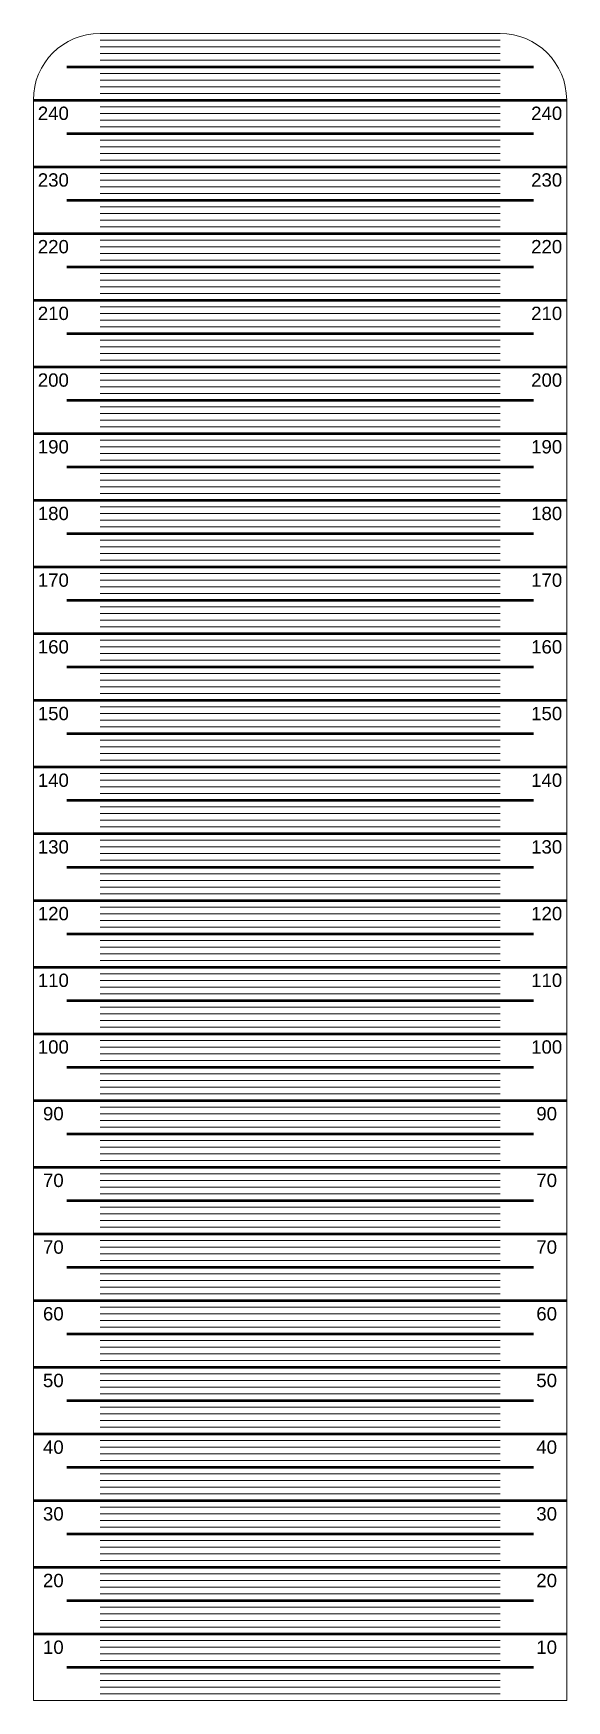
# Model space of a CAD drawing. Header units: millimetres. Extents: x -40 to 40, y 0 to 250.
import ezdxf

# ---------------------------------------------------------------- set-up
doc = ezdxf.new("R2010")
doc.units = ezdxf.units.MM
doc.header["$LTSCALE"] = 2
doc.layers.get('0').update_dxf_attribs({"lineweight": 18, "true_color": 0x000000})
doc.layers.add('thick lines', color=7, linetype='Continuous', lineweight=50, true_color=0x000000)
doc.styles.add('textstyle0', font='')
doc.styles.add('textstyle1', font='')
doc.styles.add('textstyle10', font='')
doc.styles.add('textstyle11', font='')
doc.styles.add('textstyle12', font='')
doc.styles.add('textstyle13', font='')
doc.styles.add('textstyle14', font='')
doc.styles.add('textstyle15', font='')
doc.styles.add('textstyle16', font='')
doc.styles.add('textstyle17', font='')
doc.styles.add('textstyle18', font='')
doc.styles.add('textstyle19', font='')
doc.styles.add('textstyle2', font='')
doc.styles.add('textstyle20', font='')
doc.styles.add('textstyle21', font='')
doc.styles.add('textstyle22', font='')
doc.styles.add('textstyle23', font='')
doc.styles.add('textstyle24', font='')
doc.styles.add('textstyle25', font='')
doc.styles.add('textstyle26', font='')
doc.styles.add('textstyle27', font='')
doc.styles.add('textstyle28', font='')
doc.styles.add('textstyle29', font='')
doc.styles.add('textstyle3', font='')
doc.styles.add('textstyle30', font='')
doc.styles.add('textstyle31', font='')
doc.styles.add('textstyle32', font='')
doc.styles.add('textstyle33', font='')
doc.styles.add('textstyle34', font='')
doc.styles.add('textstyle35', font='')
doc.styles.add('textstyle36', font='')
doc.styles.add('textstyle37', font='')
doc.styles.add('textstyle38', font='')
doc.styles.add('textstyle39', font='')
doc.styles.add('textstyle4', font='')
doc.styles.add('textstyle40', font='')
doc.styles.add('textstyle41', font='')
doc.styles.add('textstyle42', font='')
doc.styles.add('textstyle43', font='')
doc.styles.add('textstyle44', font='')
doc.styles.add('textstyle45', font='')
doc.styles.add('textstyle46', font='')
doc.styles.add('textstyle47', font='')
doc.styles.add('textstyle5', font='')
doc.styles.add('textstyle6', font='')
doc.styles.add('textstyle7', font='')
doc.styles.add('textstyle8', font='')
doc.styles.add('textstyle9', font='')
doc.styles.get('textstyle0').set_extended_font_data('Arial')
doc.styles.get('textstyle1').set_extended_font_data('Arial')
doc.styles.get('textstyle10').set_extended_font_data('Arial')
doc.styles.get('textstyle11').set_extended_font_data('Arial')
doc.styles.get('textstyle12').set_extended_font_data('Arial')
doc.styles.get('textstyle13').set_extended_font_data('Arial')
doc.styles.get('textstyle14').set_extended_font_data('Arial')
doc.styles.get('textstyle15').set_extended_font_data('Arial')
doc.styles.get('textstyle16').set_extended_font_data('Arial')
doc.styles.get('textstyle17').set_extended_font_data('Arial')
doc.styles.get('textstyle18').set_extended_font_data('Arial')
doc.styles.get('textstyle19').set_extended_font_data('Arial')
doc.styles.get('textstyle2').set_extended_font_data('Arial')
doc.styles.get('textstyle20').set_extended_font_data('Arial')
doc.styles.get('textstyle21').set_extended_font_data('Arial')
doc.styles.get('textstyle22').set_extended_font_data('Arial')
doc.styles.get('textstyle23').set_extended_font_data('Arial')
doc.styles.get('textstyle24').set_extended_font_data('Arial')
doc.styles.get('textstyle25').set_extended_font_data('Arial')
doc.styles.get('textstyle26').set_extended_font_data('Arial')
doc.styles.get('textstyle27').set_extended_font_data('Arial')
doc.styles.get('textstyle28').set_extended_font_data('Arial')
doc.styles.get('textstyle29').set_extended_font_data('Arial')
doc.styles.get('textstyle3').set_extended_font_data('Arial')
doc.styles.get('textstyle30').set_extended_font_data('Arial')
doc.styles.get('textstyle31').set_extended_font_data('Arial')
doc.styles.get('textstyle32').set_extended_font_data('Arial')
doc.styles.get('textstyle33').set_extended_font_data('Arial')
doc.styles.get('textstyle34').set_extended_font_data('Arial')
doc.styles.get('textstyle35').set_extended_font_data('Arial')
doc.styles.get('textstyle36').set_extended_font_data('Arial')
doc.styles.get('textstyle37').set_extended_font_data('Arial')
doc.styles.get('textstyle38').set_extended_font_data('Arial')
doc.styles.get('textstyle39').set_extended_font_data('Arial')
doc.styles.get('textstyle4').set_extended_font_data('Arial')
doc.styles.get('textstyle40').set_extended_font_data('Arial')
doc.styles.get('textstyle41').set_extended_font_data('Arial')
doc.styles.get('textstyle42').set_extended_font_data('Arial')
doc.styles.get('textstyle43').set_extended_font_data('Arial')
doc.styles.get('textstyle44').set_extended_font_data('Arial')
doc.styles.get('textstyle45').set_extended_font_data('Arial')
doc.styles.get('textstyle46').set_extended_font_data('Arial')
doc.styles.get('textstyle47').set_extended_font_data('Arial')
doc.styles.get('textstyle5').set_extended_font_data('Arial')
doc.styles.get('textstyle6').set_extended_font_data('Arial')
doc.styles.get('textstyle7').set_extended_font_data('Arial')
doc.styles.get('textstyle8').set_extended_font_data('Arial')
doc.styles.get('textstyle9').set_extended_font_data('Arial')

msp = doc.modelspace()

# ---------------------------------------------------------------- linework, layer by layer
for p, q in [((30, 250), (-30, 250)), ((-30, 249), (30, 249)), ((-30, 248), (30, 248)), ((-30, 247), (30, 247)), ((-30, 246), (30, 246)), ((-30, 244), (30, 244)), ((-30, 243), (30, 243)), ((-40, 240), (-40, 0)), ((-30, 242), (30, 242)), ((-30, 241), (30, 241)), ((40, 0), (40, 240)), ((-30, 239), (30, 239)), ((-30, 238), (30, 238)), ((-30, 237), (30, 237)), ((-30, 236), (30, 236)), ((-30, 234), (30, 234)), ((-30, 233), (30, 233)), ((-30, 232), (30, 232)), ((-30, 231), (30, 231)), ((-30, 229), (30, 229)), ((-30, 228), (30, 228)), ((-30, 227), (30, 227)), ((-30, 226), (30, 226)), ((-30, 224), (30, 224)), ((-30, 223), (30, 223)), ((-30, 222), (30, 222)), ((-30, 221), (30, 221)), ((-30, 219), (30, 219)), ((-30, 218), (30, 218)), ((-30, 217), (30, 217)), ((-30, 216), (30, 216)), ((-30, 214), (30, 214)), ((-30, 213), (30, 213)), ((-30, 212), (30, 212)), ((-30, 211), (30, 211)), ((-30, 209), (30, 209)), ((-30, 208), (30, 208)), ((-30, 207), (30, 207)), ((-30, 206), (30, 206)), ((-30, 204), (30, 204)), ((-30, 203), (30, 203)), ((-30, 202), (30, 202)), ((-30, 201), (30, 201)), ((-30, 199), (30, 199)), ((-30, 198), (30, 198)), ((-30, 197), (30, 197)), ((-30, 196), (30, 196)), ((-30, 194), (30, 194)), ((-30, 193), (30, 193)), ((-30, 192), (30, 192)), ((-30, 191), (30, 191)), ((-30, 189), (30, 189)), ((-30, 188), (30, 188)), ((-30, 187), (30, 187)), ((-30, 186), (30, 186)), ((-30, 184), (30, 184)), ((-30, 183), (30, 183)), ((-30, 182), (30, 182)), ((-30, 181), (30, 181)), ((-30, 179), (30, 179)), ((-30, 178), (30, 178)), ((-30, 177), (30, 177)), ((-30, 176), (30, 176)), ((-30, 174), (30, 174)), ((-30, 173), (30, 173)), ((-30, 172), (30, 172)), ((-30, 171), (30, 171)), ((-30, 169), (30, 169)), ((-30, 168), (30, 168)), ((-30, 167), (30, 167)), ((-30, 166), (30, 166)), ((-30, 164), (30, 164)), ((-30, 163), (30, 163)), ((-30, 162), (30, 162)), ((-30, 161), (30, 161)), ((-30, 159), (30, 159)), ((-30, 158), (30, 158)), ((-30, 157), (30, 157)), ((-30, 156), (30, 156)), ((-30, 154), (30, 154)), ((-30, 153), (30, 153)), ((-30, 152), (30, 152)), ((-30, 151), (30, 151)), ((-30, 149), (30, 149)), ((-30, 148), (30, 148)), ((-30, 147), (30, 147)), ((-30, 146), (30, 146)), ((-30, 144), (30, 144)), ((-30, 143), (30, 143)), ((-30, 142), (30, 142)), ((-30, 141), (30, 141)), ((-30, 139), (30, 139)), ((-30, 138), (30, 138)), ((-30, 137), (30, 137)), ((-30, 136), (30, 136)), ((-30, 134), (30, 134)), ((-30, 133), (30, 133)), ((-30, 132), (30, 132)), ((-30, 131), (30, 131)), ((-30, 129), (30, 129)), ((-30, 128), (30, 128)), ((-30, 127), (30, 127)), ((-30, 126), (30, 126)), ((-30, 124), (30, 124)), ((-30, 123), (30, 123)), ((-30, 122), (30, 122)), ((-30, 121), (30, 121)), ((-30, 119), (30, 119)), ((-30, 118), (30, 118)), ((-30, 117), (30, 117)), ((-30, 116), (30, 116)), ((-30, 114), (30, 114)), ((-30, 113), (30, 113)), ((-30, 112), (30, 112)), ((-30, 111), (30, 111)), ((-30, 109), (30, 109)), ((-30, 108), (30, 108)), ((-30, 107), (30, 107)), ((-30, 106), (30, 106)), ((-30, 104), (30, 104)), ((-30, 103), (30, 103)), ((-30, 102), (30, 102)), ((-30, 101), (30, 101)), ((-30, 99), (30, 99)), ((-30, 98), (30, 98)), ((-30, 97), (30, 97)), ((-30, 96), (30, 96)), ((-30, 94), (30, 94)), ((-30, 93), (30, 93)), ((-30, 92), (30, 92)), ((-30, 91), (30, 91)), ((-30, 89), (30, 89)), ((-30, 88), (30, 88)), ((-30, 87), (30, 87)), ((-30, 86), (30, 86)), ((-30, 84), (30, 84)), ((-30, 83), (30, 83)), ((-30, 82), (30, 82)), ((-30, 81), (30, 81)), ((-30, 79), (30, 79)), ((-30, 78), (30, 78)), ((-30, 77), (30, 77)), ((-30, 76), (30, 76)), ((-30, 74), (30, 74)), ((-30, 73), (30, 73)), ((-30, 72), (30, 72)), ((-30, 71), (30, 71)), ((-30, 69), (30, 69)), ((-30, 68), (30, 68)), ((-30, 67), (30, 67)), ((-30, 66), (30, 66)), ((-30, 64), (30, 64)), ((-30, 63), (30, 63)), ((-30, 62), (30, 62)), ((-30, 61), (30, 61)), ((-30, 59), (30, 59)), ((-30, 58), (30, 58)), ((-30, 57), (30, 57)), ((-30, 56), (30, 56)), ((-30, 54), (30, 54)), ((-30, 53), (30, 53)), ((-30, 52), (30, 52)), ((-30, 51), (30, 51)), ((-30, 49), (30, 49)), ((-30, 48), (30, 48)), ((-30, 47), (30, 47)), ((-30, 46), (30, 46)), ((-30, 44), (30, 44)), ((-30, 43), (30, 43)), ((-30, 42), (30, 42)), ((-30, 41), (30, 41)), ((-30, 39), (30, 39)), ((-30, 38), (30, 38)), ((-30, 37), (30, 37)), ((-30, 36), (30, 36)), ((-30, 34), (30, 34)), ((-30, 33), (30, 33)), ((-30, 32), (30, 32)), ((-30, 31), (30, 31)), ((-30, 29), (30, 29)), ((-30, 28), (30, 28)), ((-30, 27), (30, 27)), ((-30, 26), (30, 26)), ((-30, 24), (30, 24)), ((-30, 23), (30, 23)), ((-30, 22), (30, 22)), ((-30, 21), (30, 21)), ((-30, 19), (30, 19)), ((-30, 18), (30, 18)), ((-30, 17), (30, 17)), ((-30, 16), (30, 16)), ((-30, 14), (30, 14)), ((-30, 13), (30, 13)), ((-30, 12), (30, 12)), ((-30, 11), (30, 11)), ((-30, 9), (30, 9)), ((-30, 8), (30, 8)), ((-30, 7), (30, 7)), ((-30, 6), (30, 6)), ((-30, 4), (30, 4)), ((-30, 3), (30, 3)), ((-40, 0), (40, 0)), ((-30, 2), (30, 2)), ((-30, 1), (30, 1))]:
    msp.add_line(p, q)
for centre, start, end in [((-30, 240), 90, 180), ((30, 240), 0, 90)]:
    msp.add_arc(centre, 10, start, end)
at = {"layer": 'thick lines'}
for p, q in [((-35, 245), (35, 245)), ((-40, 240), (40, 240)), ((-35, 235), (35, 235)), ((-40, 230), (40, 230)), ((-35, 225), (35, 225)), ((-40, 220), (40, 220)), ((-35, 215), (35, 215)), ((-40, 210), (40, 210)), ((-35, 205), (35, 205)), ((-40, 200), (40, 200)), ((-35, 195), (35, 195)), ((-40, 190), (40, 190)), ((-35, 185), (35, 185)), ((-40, 180), (40, 180)), ((-35, 175), (35, 175)), ((-40, 170), (40, 170)), ((-35, 165), (35, 165)), ((-40, 160), (40, 160)), ((-35, 155), (35, 155)), ((-40, 150), (40, 150)), ((-35, 145), (35, 145)), ((-40, 140), (40, 140)), ((-35, 135), (35, 135)), ((-40, 130), (40, 130)), ((-35, 125), (35, 125)), ((-40, 120), (40, 120)), ((-35, 115), (35, 115)), ((-40, 110), (40, 110)), ((-35, 105), (35, 105)), ((-40, 100), (40, 100)), ((-35, 95), (35, 95)), ((-40, 90), (40, 90)), ((-35, 85), (35, 85)), ((-40, 80), (40, 80)), ((-35, 75), (35, 75)), ((-40, 70), (40, 70)), ((-35, 65), (35, 65)), ((-40, 60), (40, 60)), ((-35, 55), (35, 55)), ((-40, 50), (40, 50)), ((-35, 45), (35, 45)), ((-40, 40), (40, 40)), ((-35, 35), (35, 35)), ((-40, 30), (40, 30)), ((-35, 25), (35, 25)), ((-40, 20), (40, 20)), ((-35, 15), (35, 15)), ((-40, 10), (40, 10)), ((-35, 5), (35, 5))]:
    msp.add_line(p, q, dxfattribs=at)

# ---------------------------------------------------------------- texts
at = {"char_height": 2, "attachment_point": 5}
for s, insert, style in [('240', (-37, 238), 'textstyle24'), ('240', (37, 238), 'textstyle13'), ('230', (-37, 228), 'textstyle25'), ('230', (37, 228), 'textstyle12'), ('220', (-37, 218), 'textstyle26'), ('220', (37, 218), 'textstyle14'), ('210', (-37, 208), 'textstyle27'), ('210', (37, 208), 'textstyle9'), ('200', (-37, 198), 'textstyle20'), ('200', (37, 198), 'textstyle11'), ('190', (-37, 188), 'textstyle21'), ('190', (37, 188), 'textstyle10'), ('180', (-37, 178), 'textstyle22'), ('180', (37, 178), 'textstyle18'), ('170', (-37, 168), 'textstyle23'), ('170', (37, 168), 'textstyle19'), ('160', (-37, 158), 'textstyle40'), ('160', (37, 158), 'textstyle16'), ('150', (-37, 148), 'textstyle41'), ('150', (37, 148), 'textstyle15'), ('140', (-37, 138), 'textstyle42'), ('140', (37, 138), 'textstyle17'), ('130', (-37, 128), 'textstyle43'), ('130', (37, 128), 'textstyle0'), ('120', (-37, 118), 'textstyle36'), ('120', (37, 118), 'textstyle2'), ('110', (-37, 108), 'textstyle37'), ('110', (37, 108), 'textstyle1'), ('100', (-37, 98), 'textstyle38'), ('100', (37, 98), 'textstyle46'), ('90', (-37, 88), 'textstyle39'), ('90', (37, 88), 'textstyle47'), ('70', (-37, 78), 'textstyle32'), ('70', (37, 78), 'textstyle7'), ('70', (-37, 68), 'textstyle33'), ('70', (37, 68), 'textstyle6'), ('60', (-37, 58), 'textstyle34'), ('60', (37, 58), 'textstyle8'), ('50', (-37, 48), 'textstyle35'), ('50', (37, 48), 'textstyle3'), ('40', (-37, 38), 'textstyle28'), ('40', (37, 38), 'textstyle5'), ('30', (-37, 28), 'textstyle29'), ('30', (37, 28), 'textstyle4'), ('20', (-37, 18), 'textstyle30'), ('20', (37, 18), 'textstyle44'), ('10', (-37, 8), 'textstyle31'), ('10', (37, 8), 'textstyle45')]:
    msp.add_mtext(s, dxfattribs=dict(at, insert=insert, style=style))

doc.saveas('drawing.dxf')
